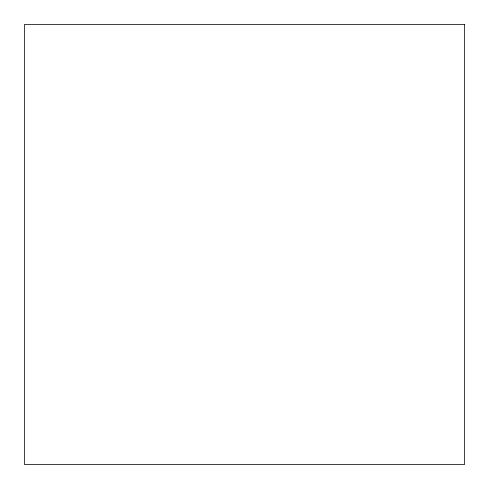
<?xml version="1.0" encoding="UTF-8"?>
<svg xmlns="http://www.w3.org/2000/svg" width="489" height="489" viewBox="0 0 489 489"><rect width="100%" height="100%" fill="white"/><g stroke="black" fill="none" stroke-linecap="round" stroke-linejoin="round"><path stroke-width="0.73" d="M464.55 24.45L24.45 24.45L24.45 464.55L464.55 464.55L464.55 24.45"/></g></svg>
